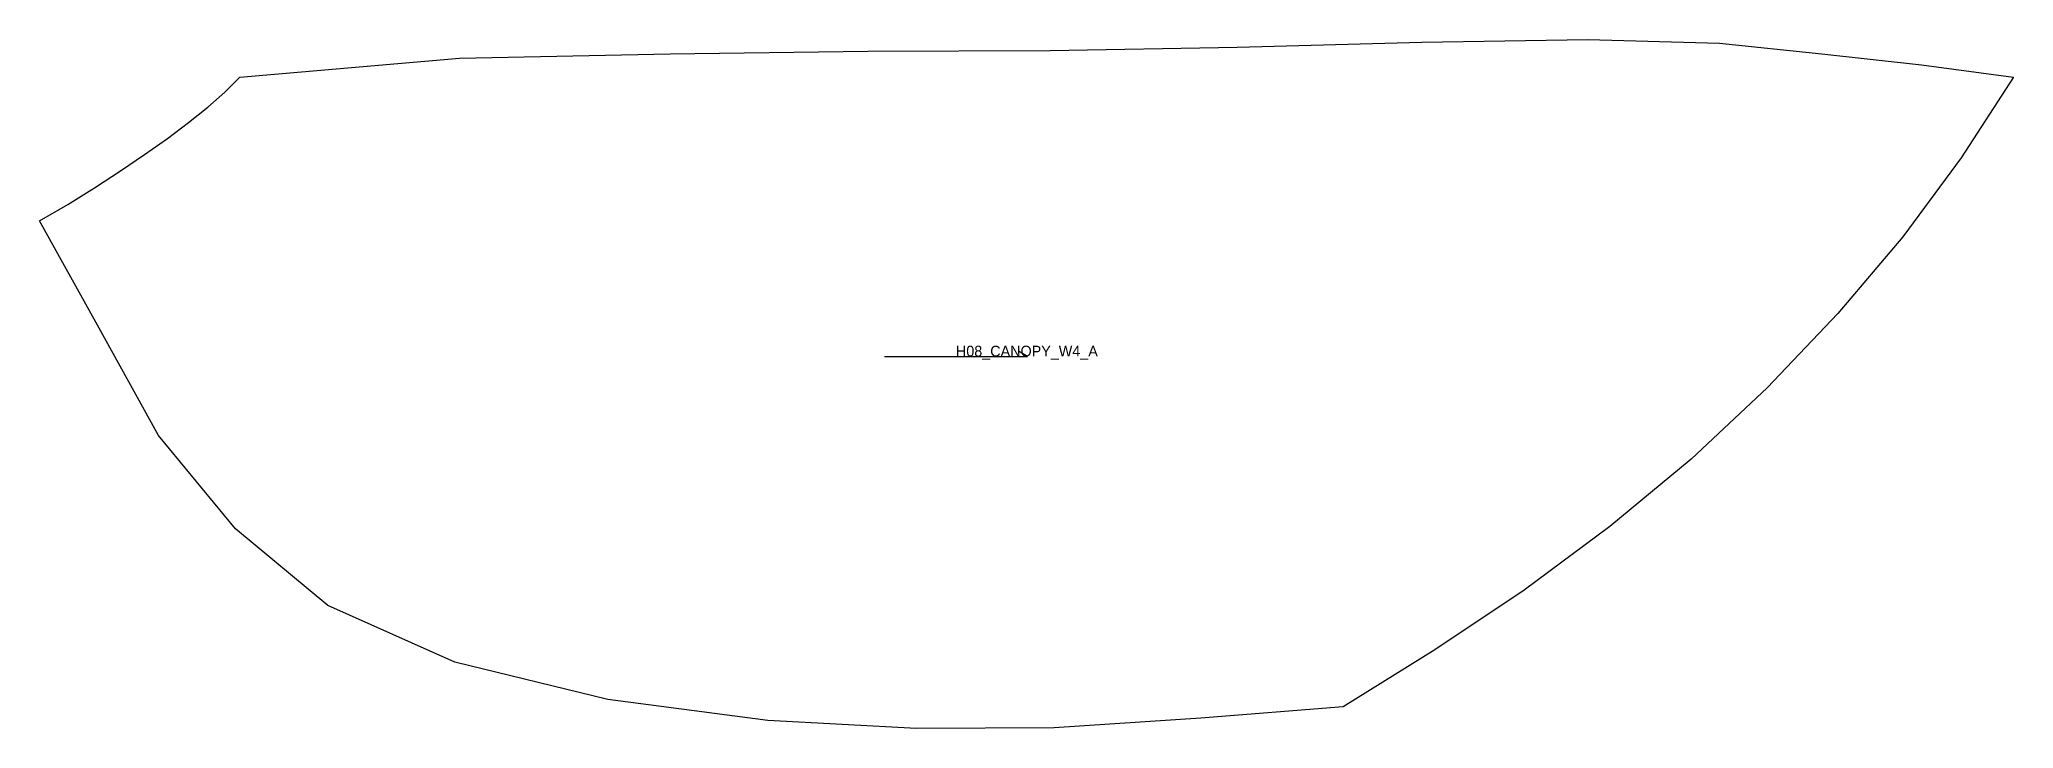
# Model space of a CAD drawing. Header units: millimetres. Extents: x -112 to 992, y -365 to 21.
import ezdxf

# ---------------------------------------------------------------- set-up
doc = ezdxf.new("R2010")
doc.units = ezdxf.units.MM
for name, color, linetype in [('CUT', 1, 'Continuous'), ('GRAIN', 3, 'Continuous'), ('LABEL', 7, 'Continuous'), ('SEW', 5, 'Continuous')]:
    doc.layers.add(name, color=color, linetype=linetype)

msp = doc.modelspace()

# ---------------------------------------------------------------- linework, layer by layer
at = {"layer": 'CUT'}
msp.add_lwpolyline([(0, 0), (122.7, 10.6), (240.6, 12.9), (351.2, 14.5), (453.2, 14.8), (557.9, 16.7), (661.2, 19.5), (754, 21), (827.7, 18.9), (884.9, 13), (940.7, 6.9), (992.1, 0), (962.9, -45.2), (930.1, -89.4), (893.8, -132.4), (854.3, -174), (811.7, -213.8), (766.3, -251.6), (718.4, -287.2), (668.4, -320.6), (617.2, -352.4), (537.5, -358.8), (455.5, -364.3), (378.4, -364.6), (295.2, -360.1), (205.7, -348.4), (120.2, -327.4), (49.2, -295.7), (-2.5, -252.9), (-45.6, -200.7), (-79.8, -138.8), (-112.2, -80.5), (-96.4, -71.3), (-81.3, -62), (-66.9, -52.6), (-53.4, -43.4), (-40.6, -34.4), (-28.8, -25.5), (-18, -16.9), (-8.4, -8.4), (0, 0)], close=True, dxfattribs=at)
at = {"layer": 'GRAIN'}
for p, q in [((440.5, -156.4), (435.5, -153.4)), ((360.5, -156.4), (440.5, -156.4))]:
    msp.add_line(p, q, dxfattribs=at)
at = {"layer": 'SEW'}
msp.add_lwpolyline([(0, 0), (122.7, 10.6), (240.6, 12.9), (351.2, 14.5), (453.2, 14.8), (557.9, 16.7), (661.2, 19.5), (754, 21), (827.7, 18.9), (884.9, 13), (940.7, 6.9), (992.1, 0), (962.9, -45.2), (930.1, -89.4), (893.8, -132.4), (854.3, -174), (811.7, -213.8), (766.3, -251.6), (718.4, -287.2), (668.4, -320.6), (617.2, -352.4), (537.5, -358.8), (455.5, -364.3), (378.4, -364.6), (295.2, -360.1), (205.7, -348.4), (120.2, -327.4), (49.2, -295.7), (-2.5, -252.9), (-45.6, -200.7), (-79.8, -138.8), (-112.2, -80.5), (-96.4, -71.3), (-81.3, -62), (-66.9, -52.6), (-53.4, -43.4), (-40.6, -34.4), (-28.8, -25.5), (-18, -16.9), (-8.4, -8.4)], close=True, dxfattribs=at)

# ---------------------------------------------------------------- texts
at = {"layer": 'LABEL'}
msp.add_text('H08_CANOPY_W4_A', height=6, dxfattribs=at).set_placement((400.5, -156.4))

doc.saveas('drawing.dxf')
